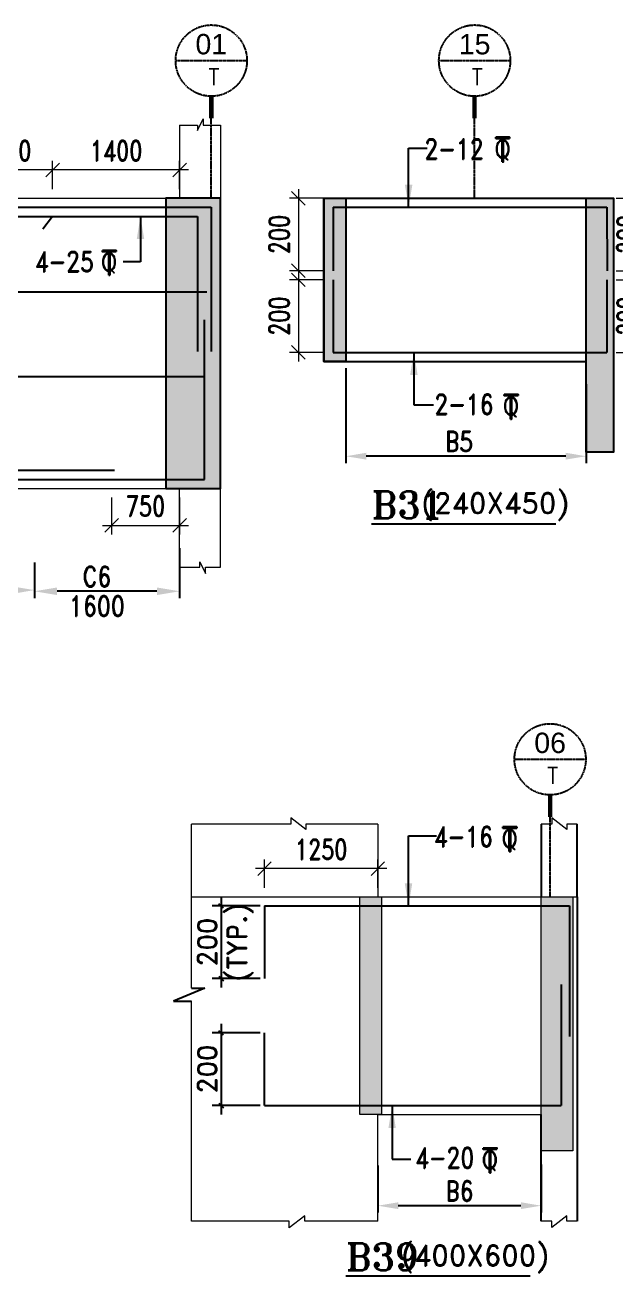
# Model space of a CAD drawing. Header units: millimetres. Extents: x 2061841 to 105821645, y -77612 to 48520811.
# Drawn here: x 2851202 to 2857719, y 7719 to 21513 of the extents above; entities that cross this region are included whole.
import ezdxf
from ezdxf.enums import TextEntityAlignment as Align

# ---------------------------------------------------------------- set-up
doc = ezdxf.new("R2010")
doc.units = ezdxf.units.MM
doc.header["$LTSCALE"] = 10
doc.header["$MEASUREMENT"] = 0
doc.linetypes.add('BASEMENT COLUMN SETTING OUT-PART 2_R4$0$CENTER', pattern=[2, 1.25, -0.25, 0.25, -0.25])
doc.linetypes.add('CENTER', pattern=[2, 1.25, -0.25, 0.25, -0.25])
for name, color, linetype in [('A-Grid-Tower', 8, 'CENTER'), ('BASEMENT COLUMN SETTING OUT-PART 2_R4$0$A-GRID-MAIN', 2, 'BASEMENT COLUMN SETTING OUT-PART 2_R4$0$CENTER'), ('BEAM', 4, 'Continuous'), ('BEAM HATCH', 252, 'Continuous'), ('BEAM STIRRUPS', 3, 'Continuous'), ('LEADER', 3, 'Continuous'), ('REIN', 1, 'Continuous'), ('S-DIM', 7, 'Continuous'), ('SHEET', 7, 'Continuous'), ('VIN_BEAM', 4, 'Continuous')]:
    doc.layers.add(name, color=color, linetype=linetype)
doc.layers.add('TEXT', color=2, linetype='Continuous', lineweight=25)
doc.layers.add('VIN_SLAB DIMENSION', color=3, linetype='Continuous', lineweight=13)
doc.styles.add('200', font='romand.shx', dxfattribs={"width": 0.8, "height": 225})
doc.styles.add('BASEMENT COLUMN SETTING OUT-PART 2_R4$0$MAS-TXTL', font='arial.ttf', dxfattribs={"height": 200})
doc.styles.add('BASEMENT COLUMN SETTING OUT-PART 2_R4$0$MAS-TXTS', font='romans.shx', dxfattribs={"width": 0.8, "height": 180})
doc.styles.add('MAH', font='romand.shx', dxfattribs={"height": 210})
doc.styles.add('PK', font='romand.shx', dxfattribs={"width": 0.7, "height": 225})
doc.styles.add('PRP 100', font='romand.shx', dxfattribs={"width": 0.75})
doc.styles.add('RD', font='romand.shx', dxfattribs={"width": 0.9, "height": 225})
doc.styles.add('ROMAND', font='romand', dxfattribs={"height": 200})
doc.styles.add('RT', font='romant.shx', dxfattribs={"height": 250})
doc.dimstyles.new('dim', dxfattribs={"dimtxt": 225, "dimasz": 150, "dimexe": 100, "dimexo": 100, "dimgap": 100, "dimtad": 1, "dimdec": 0, "dimlfac": -1, "dimrnd": 5, "dimdsep": 46, "dimtxsty": 'PRP 100', "dimblk": 'OBLIQUE', "dimcen": 1.5, "dimdle": 100, "dimclrd": 3, "dimclre": 3, "dimclrt": 2, "dimadec": 0, "dimazin": 0, "dimtfac": 1, "dimtdec": 0, "dimtix": 1, "dimtmove": 0, "dimatfit": 3, "dimldrblk": 'OBLIQUE', "dimfxl": 200, "dimlwd": -1, "dimlwe": -1, "dimarcsym": 0})
doc.dimstyles.new('GR', dxfattribs={"dimtxt": 225, "dimasz": 100, "dimexe": 50, "dimexo": 50, "dimgap": 40, "dimtad": 1, "dimdec": 0, "dimzin": 0, "dimdsep": 46, "dimtxsty": 'RD', "dimblk1": 'OBLIQUE', "dimblk2": 'OBLIQUE', "dimsah": 1, "dimcen": 0, "dimdle": 100, "dimclrd": 3, "dimclre": 3, "dimclrt": 2, "dimadec": 0, "dimazin": 0, "dimtfac": 1, "dimtdec": 0, "dimtix": 1, "dimtmove": 0, "dimatfit": 3, "dimfxl": 1, "dimtolj": 1, "dimtzin": 0, "dimarcsym": 0})
doc.dimstyles.new('GR2', dxfattribs={"dimtxt": 225, "dimasz": 100, "dimexe": 75, "dimexo": 75, "dimgap": 50, "dimtad": 1, "dimdec": 0, "dimdsep": 46, "dimtxsty": '200', "dimblk1": 'OBLIQUE', "dimblk2": 'OBLIQUE', "dimsah": 1, "dimcen": 50, "dimdle": 75, "dimclrd": 3, "dimclre": 3, "dimclrt": 2, "dimadec": 0, "dimazin": 0, "dimtfac": 1, "dimtdec": 0, "dimtix": 1, "dimtmove": 0, "dimatfit": 3, "dimldrblk": 'OBLIQUE', "dimfxl": 1, "dimtolj": 1, "dimtzin": 0, "dimarcsym": 0})
doc.dimstyles.new('MA', dxfattribs={"dimtxt": 210, "dimasz": 50, "dimexe": 100, "dimexo": 50, "dimgap": 50, "dimtad": 1, "dimdec": 0, "dimzin": 0, "dimdsep": 46, "dimtxsty": 'MAH', "dimblk1": 'OBLIQUE', "dimblk2": 'OBLIQUE', "dimsah": 1, "dimcen": 0.09, "dimdle": 100, "dimclrd": 3, "dimclre": 3, "dimclrt": 2, "dimadec": 0, "dimazin": 0, "dimtfac": 1, "dimtdec": 0, "dimtix": 1, "dimtofl": 0, "dimtmove": 0, "dimatfit": 3, "dimldrblk": 'OBLIQUE', "dimfxl": 1, "dimtolj": 1, "dimtzin": 0, "dimarcsym": 0})

# ---------------------------------------------------------------- blocks, each defined once
blk = doc.blocks.new('_Oblique')
at = {"color": 0, "linetype": 'ByBlock', "lineweight": -2}
blk.add_line((-0.5, -0.5), (0.5, 0.5), dxfattribs=at)
blk = doc.blocks.new('*D1723')
at = {"layer": 'Defpoints', "color": 0, "transparency": 16777216}
for p in [(2853845, 11799, 0), (2853366, 10999), (2853845, 10999, 0)]:
    blk.add_point(p, dxfattribs=at)
at = {"layer": 'S-DIM', "color": 3, "lineweight": -2, "transparency": 16777216}
for p, q in [((2853366, 11899), (2853366, 10899)), ((2853795, 11799), (2853266, 11799)), ((2853795, 10999), (2853266, 10999))]:
    blk.add_line(p, q, dxfattribs=at)
at = {"layer": 'S-DIM', "color": 3, "lineweight": -2, "transparency": 16777216, "xscale": 50, "yscale": 50, "zscale": 50}
for p, rotation in [((2853366, 11799), 90), ((2853366, 10999), 270)]:
    blk.add_blockref('_Oblique', p, dxfattribs=dict(at, rotation=rotation))
at = {"layer": 'S-DIM', "color": 2, "transparency": 16777216, "char_height": 210, "attachment_point": 5, "rotation": 90, "style": 'MAH'}
for s, insert in [('\\A1;(TYP.)', (2853576, 11399)), ('\\A1;200', (2853211, 11399))]:
    blk.add_mtext(s, dxfattribs=dict(at, insert=insert))
blk = doc.blocks.new('*D1724')
at = {"layer": 'Defpoints', "color": 0, "transparency": 16777216}
for p in [(2853845, 10399, 0), (2853366, 9599), (2853845, 9599, 0)]:
    blk.add_point(p, dxfattribs=at)
at = {"layer": 'S-DIM', "color": 3, "lineweight": -2, "transparency": 16777216}
for p, q in [((2853366, 10499), (2853366, 9499)), ((2853795, 10399), (2853266, 10399)), ((2853795, 9599), (2853266, 9599))]:
    blk.add_line(p, q, dxfattribs=at)
at = {"layer": 'S-DIM', "color": 3, "lineweight": -2, "transparency": 16777216, "xscale": 50, "yscale": 50, "zscale": 50}
for p, rotation in [((2853366, 10399), 90), ((2853366, 9599), 270)]:
    blk.add_blockref('_Oblique', p, dxfattribs=dict(at, rotation=rotation))
at = {"layer": 'S-DIM', "color": 2, "transparency": 16777216, "char_height": 210, "attachment_point": 5, "rotation": 90, "style": 'MAH'}
for s, insert in [('\\A1;200', (2853211, 9999)), ('\\A1;', (2853521, 9999))]:
    blk.add_mtext(s, dxfattribs=dict(at, insert=insert))
blk = doc.blocks.new('*D1725')
at = {"layer": 'BEAM STIRRUPS', "color": 3, "lineweight": -2, "ltscale": 0.25, "transparency": 16777216}
for p, q in [((2855093, 8937), (2855093, 8419)), ((2856895, 8949), (2856895, 8419)), ((2856670, 8494), (2855318, 8494))]:
    blk.add_line(p, q, dxfattribs=at)
at = {"layer": 'BEAM STIRRUPS', "color": 3, "linetype": 'Continuous', "ltscale": 0.25, "transparency": 16777216}
for points in [[(2855318, 8532), (2855318, 8457), (2855093, 8494)], [(2856670, 8532), (2856670, 8457), (2856895, 8494)]]:
    blk.add_solid(points, dxfattribs=at)
at = {"layer": 'Defpoints', "color": 0, "linetype": 'Continuous', "ltscale": 0.25, "transparency": 16777216}
for p in [(2855093, 9012, 0), (2856895, 9024, 0), (2855093, 8494)]:
    blk.add_point(p, dxfattribs=at)
at = {"layer": 'BEAM STIRRUPS', "color": 2, "linetype": 'Continuous', "ltscale": 0.25, "transparency": 16777216, "insert": (2855994, 8657), "char_height": 225, "attachment_point": 5, "rotation": 360, "style": '200'}
blk.add_mtext('\\A1;B6', dxfattribs=at)
blk = doc.blocks.new('A$C33BE299A')
at = {"layer": 'SHEET', "color": 4, "style": 'ROMAND'}
for s, height, p in [('T', 170, (-16.2, 0)), ('Q', 125, (-14.4, 26.9))]:
    blk.add_text(s, height=height, dxfattribs=at).set_placement(p)
blk = doc.blocks.new('*D1692')
at = {"layer": 'BEAM STIRRUPS', "color": 3, "lineweight": -2, "ltscale": 0.25, "transparency": 16777216}
for p, q in [((2854740, 17728), (2854740, 16683)), ((2857390, 17552), (2857390, 16683)), ((2857165, 16758), (2854965, 16758))]:
    blk.add_line(p, q, dxfattribs=at)
at = {"layer": 'BEAM STIRRUPS', "color": 3, "linetype": 'Continuous', "ltscale": 0.25, "transparency": 16777216}
for points in [[(2854965, 16796), (2854965, 16721), (2854740, 16758)], [(2857165, 16796), (2857165, 16721), (2857390, 16758)]]:
    blk.add_solid(points, dxfattribs=at)
at = {"layer": 'Defpoints', "color": 0, "linetype": 'Continuous', "ltscale": 0.25, "transparency": 16777216}
for p in [(2854740, 17803, 2), (2857390, 17627, 46), (2854740, 16758)]:
    blk.add_point(p, dxfattribs=at)
at = {"layer": 'BEAM STIRRUPS', "color": 2, "linetype": 'Continuous', "ltscale": 0.25, "transparency": 16777216, "insert": (2855990, 16921), "char_height": 225, "attachment_point": 5, "rotation": 360, "style": '200'}
blk.add_mtext('\\A1;B5', dxfattribs=at)
blk = doc.blocks.new('*D1625')
at = {"layer": 'Defpoints', "color": 0, "transparency": 16777216}
for p in [(2851506, 19915), (2851506, 19603, 0), (2852906, 19603, 0)]:
    blk.add_point(p, dxfattribs=at)
at = {"layer": 'VIN_SLAB DIMENSION', "color": 3, "transparency": 16777216}
for p, q in [((2851506, 19703), (2851506, 20015)), ((2852906, 19703), (2852906, 20015)), ((2853006, 19915), (2851406, 19915))]:
    blk.add_line(p, q, dxfattribs=at)
at = {"layer": 'VIN_SLAB DIMENSION', "color": 3, "transparency": 16777216, "xscale": 150, "yscale": 150, "zscale": 150, "rotation": 180}
blk.add_blockref('_Oblique', (2851506, 19915), dxfattribs=at)
at = {"layer": 'VIN_SLAB DIMENSION', "color": 3, "transparency": 16777216, "xscale": 150, "yscale": 150, "zscale": 150}
blk.add_blockref('_Oblique', (2852906, 19915), dxfattribs=at)
at = {"layer": 'VIN_SLAB DIMENSION', "color": 2, "transparency": 16777216, "insert": (2852206, 20127), "char_height": 225, "attachment_point": 5, "style": 'PRP 100'}
blk.add_mtext('1400', dxfattribs=at)
blk = doc.blocks.new('OBLIQUE')
blk = doc.blocks.new('*D1626')
at = {"layer": 'Defpoints', "color": 0, "transparency": 16777216}
for p in [(2850606, 19915), (2850606, 19603, 52), (2851506, 19603, 52)]:
    blk.add_point(p, dxfattribs=at)
at = {"layer": 'VIN_SLAB DIMENSION', "color": 3, "transparency": 16777216}
for p, q in [((2850606, 19703), (2850606, 20015)), ((2851506, 19703), (2851506, 20015)), ((2851606, 19915), (2850506, 19915))]:
    blk.add_line(p, q, dxfattribs=at)
at = {"layer": 'VIN_SLAB DIMENSION', "color": 3, "transparency": 16777216, "xscale": 150, "yscale": 150, "zscale": 150, "rotation": 180}
blk.add_blockref('_Oblique', (2850606, 19915), dxfattribs=at)
at = {"layer": 'VIN_SLAB DIMENSION', "color": 3, "transparency": 16777216, "xscale": 150, "yscale": 150, "zscale": 150}
blk.add_blockref('_Oblique', (2851506, 19915), dxfattribs=at)
at = {"layer": 'VIN_SLAB DIMENSION', "color": 2, "transparency": 16777216, "insert": (2851056, 20127), "char_height": 225, "attachment_point": 5, "style": 'PRP 100'}
blk.add_mtext('900', dxfattribs=at)
blk = doc.blocks.new('*D1629')
at = {"layer": 'Defpoints', "color": 0, "transparency": 16777216}
for p in [(2853843, 12211), (2853843, 11899, 52), (2855093, 11899, 52)]:
    blk.add_point(p, dxfattribs=at)
at = {"layer": 'VIN_SLAB DIMENSION', "color": 3, "transparency": 16777216}
for p, q in [((2853843, 11999), (2853843, 12311)), ((2855093, 11999), (2855093, 12311)), ((2855193, 12211), (2853743, 12211))]:
    blk.add_line(p, q, dxfattribs=at)
at = {"layer": 'VIN_SLAB DIMENSION', "color": 3, "transparency": 16777216, "xscale": 150, "yscale": 150, "zscale": 150, "rotation": 180}
blk.add_blockref('_Oblique', (2853843, 12211), dxfattribs=at)
at = {"layer": 'VIN_SLAB DIMENSION', "color": 3, "transparency": 16777216, "xscale": 150, "yscale": 150, "zscale": 150}
blk.add_blockref('_Oblique', (2855093, 12211), dxfattribs=at)
at = {"layer": 'VIN_SLAB DIMENSION', "color": 2, "transparency": 16777216, "insert": (2854468, 12423), "char_height": 225, "attachment_point": 5, "style": 'PRP 100'}
blk.add_mtext('1250', dxfattribs=at)
blk = doc.blocks.new('*D1641')
at = {"layer": 'Defpoints', "color": 0, "transparency": 16777216}
for p in [(2852156, 16403), (2852906, 16403), (2852906, 15996)]:
    blk.add_point(p, dxfattribs=at)
at = {"layer": 'VIN_SLAB DIMENSION', "color": 3, "transparency": 16777216}
for p, q in [((2852156, 16303), (2852156, 15896)), ((2852906, 16303), (2852906, 15896)), ((2852056, 15996), (2853006, 15996))]:
    blk.add_line(p, q, dxfattribs=at)
at = {"layer": 'VIN_SLAB DIMENSION', "color": 3, "transparency": 16777216, "xscale": 150, "yscale": 150, "zscale": 150, "rotation": 180}
blk.add_blockref('_Oblique', (2852156, 15996), dxfattribs=at)
at = {"layer": 'VIN_SLAB DIMENSION', "color": 3, "transparency": 16777216, "xscale": 150, "yscale": 150, "zscale": 150}
blk.add_blockref('_Oblique', (2852906, 15996), dxfattribs=at)
at = {"layer": 'VIN_SLAB DIMENSION', "color": 2, "transparency": 16777216, "insert": (2852531, 16208), "char_height": 225, "attachment_point": 5, "style": 'PRP 100'}
blk.add_mtext('750', dxfattribs=at)
blk = doc.blocks.new('*D1643')
at = {"layer": 'BEAM', "color": 3, "lineweight": -2, "transparency": 16777216}
for p, q in [((2852906, 15743), (2852906, 15194)), ((2851306, 15588), (2851306, 15194)), ((2852656, 15269), (2851556, 15269))]:
    blk.add_line(p, q, dxfattribs=at)
at = {"layer": 'BEAM', "color": 3, "transparency": 16777216}
for points in [[(2851556, 15311), (2851556, 15227), (2851306, 15269)], [(2852656, 15311), (2852656, 15227), (2852906, 15269)]]:
    blk.add_solid(points, dxfattribs=at)
at = {"layer": 'Defpoints', "color": 0, "transparency": 16777216}
for p in [(2852906, 15818, 0), (2851306, 15663, 0), (2851306, 15269)]:
    blk.add_point(p, dxfattribs=at)
at = {"layer": 'BEAM', "color": 2, "transparency": 16777216, "char_height": 225, "attachment_point": 5, "style": '200'}
for s, insert in [('\\A1;C6', (2851994, 15431)), ('\\A1;1600', (2851994, 15106))]:
    blk.add_mtext(s, dxfattribs=dict(at, insert=insert))
blk = doc.blocks.new('*D1644')
at = {"layer": 'BEAM', "color": 3, "lineweight": -2, "transparency": 16777216}
for p, q in [((2851306, 15588), (2851306, 15207)), ((2846281, 15513), (2846281, 15207)), ((2846531, 15282), (2851056, 15282))]:
    blk.add_line(p, q, dxfattribs=at)
at = {"layer": 'BEAM', "color": 3, "transparency": 16777216}
for points in [[(2846531, 15323), (2846531, 15240), (2846281, 15282)], [(2851056, 15323), (2851056, 15240), (2851306, 15282)]]:
    blk.add_solid(points, dxfattribs=at)
at = {"layer": 'Defpoints', "color": 0, "transparency": 16777216}
for p in [(2846281, 15588), (2851306, 15663, 14), (2851306, 15282)]:
    blk.add_point(p, dxfattribs=at)
at = {"layer": 'BEAM', "color": 2, "transparency": 16777216, "insert": (2848794, 15444), "char_height": 225, "attachment_point": 5, "style": '200'}
blk.add_mtext('\\A1;C9', dxfattribs=at)
blk = doc.blocks.new('BASEMENT COLUMN SETTING OUT-PART 2_R4$0$GRID TARGET1')
blk.add_wipeout([(393, -655), (392, -641), (392, -628), (390, -614), (389, -600), (387, -587), (384, -573), (381, -560), (377, -547), (373, -534), (369, -521), (364, -508), (359, -495), (353, -483), (347, -471), (340, -459), (333, -447), (325, -435), (318, -424), (309, -413), (301, -403), (292, -392), (282, -382), (273, -373), (263, -363), (252, -354), (242, -346), (231, -337), (220, -330), (208, -322), (196, -315), (184, -308), (172, -302), (160, -296), (147, -291), (134, -286), (121, -282), (108, -278), (95, -274), (82, -271), (68, -268), (55, -266), (41, -265), (27, -263), (14, -263), (0, -262), (-14, -263), (-27, -263), (-41, -265), (-55, -266), (-68, -268), (-82, -271), (-95, -274), (-108, -278), (-121, -282), (-134, -286), (-147, -291), (-160, -296), (-172, -302), (-184, -308), (-196, -315), (-208, -322), (-220, -330), (-231, -337), (-242, -346), (-252, -354), (-263, -363), (-273, -373), (-282, -382), (-292, -392), (-301, -403), (-309, -413), (-318, -424), (-325, -435), (-333, -447), (-340, -459), (-347, -471), (-353, -483), (-359, -495), (-364, -508), (-369, -521), (-373, -534), (-377, -547), (-381, -560), (-384, -573), (-387, -587), (-389, -600), (-390, -614), (-392, -628), (-392, -641), (-393, -655), (-392, -669), (-392, -682), (-390, -696), (-389, -710), (-387, -723), (-384, -737), (-381, -750), (-377, -763), (-373, -776), (-369, -789), (-364, -802), (-359, -815), (-353, -827), (-347, -839), (-340, -851), (-333, -863), (-325, -875), (-318, -886), (-309, -897), (-301, -907), (-292, -918), (-282, -928), (-273, -937), (-263, -947), (-252, -956), (-242, -964), (-231, -973), (-220, -981), (-208, -988), (-196, -995), (-184, -1002), (-172, -1008), (-160, -1014), (-147, -1019), (-134, -1024), (-121, -1028), (-108, -1032), (-95, -1036), (-82, -1039), (-68, -1042), (-55, -1044), (-41, -1046), (-27, -1047), (-14, -1047), (0, -1048), (14, -1047), (27, -1047), (41, -1046), (55, -1044), (68, -1042), (82, -1039), (95, -1036), (108, -1032), (121, -1028), (134, -1024), (147, -1019), (160, -1014), (172, -1008), (184, -1002), (196, -995), (208, -988), (220, -981), (231, -973), (242, -964), (252, -956), (263, -947), (273, -937), (282, -928), (292, -918), (301, -907), (309, -897), (318, -886), (325, -875), (333, -863), (340, -851), (347, -839), (353, -827), (359, -815), (364, -802), (369, -789), (373, -776), (377, -763), (381, -750), (384, -737), (387, -723), (389, -710), (390, -696), (392, -682), (392, -669)])
blk.add_line((-393, -655), (393, -655))
at = {"const_width": 48.8}
blk.add_lwpolyline([(0, -1048), (0, -1292)], dxfattribs=at)
blk.add_circle((0, -655), 393)
for tag, height, style, p in [('AS', 225, 'BASEMENT COLUMN SETTING OUT-PART 2_R4$0$MAS-TXTL', (0, -586)), ('REF', 180, 'BASEMENT COLUMN SETTING OUT-PART 2_R4$0$MAS-TXTS', (29, -925))]:
    blk.add_attdef(tag, text='', height=height, dxfattribs=dict(style=style)).set_placement(p, align=Align.CENTER)
blk = doc.blocks.new('*D1254')
at = {"layer": 'Defpoints', "color": 0, "transparency": 16777216}
for p in [(2854599, 19603, 52), (2854217, 18803), (2854599, 18803, 51)]:
    blk.add_point(p, dxfattribs=at)
at = {"layer": 'VIN_SLAB DIMENSION', "color": 3, "transparency": 16777216}
for p, q in [((2854499, 19603), (2854117, 19603)), ((2854217, 19703), (2854217, 18703)), ((2854499, 18803), (2854117, 18803))]:
    blk.add_line(p, q, dxfattribs=at)
at = {"layer": 'VIN_SLAB DIMENSION', "color": 3, "transparency": 16777216, "xscale": 150, "yscale": 150, "zscale": 150}
for p, rotation in [((2854217, 19603), 90), ((2854217, 18803), 270)]:
    blk.add_blockref('_Oblique', p, dxfattribs=dict(at, rotation=rotation))
at = {"layer": 'VIN_SLAB DIMENSION', "color": 2, "transparency": 16777216, "insert": (2854005, 19203), "char_height": 225, "attachment_point": 5, "rotation": 90, "style": 'PRP 100'}
blk.add_mtext('200', dxfattribs=at)
blk = doc.blocks.new('*D1255')
at = {"layer": 'Defpoints', "color": 0, "transparency": 16777216}
for p in [(2854599, 18703, 52), (2854217, 17903), (2854599, 17903, 51)]:
    blk.add_point(p, dxfattribs=at)
at = {"layer": 'VIN_SLAB DIMENSION', "color": 3, "transparency": 16777216}
for p, q in [((2854217, 18803), (2854217, 17803)), ((2854499, 18703), (2854117, 18703)), ((2854499, 17903), (2854117, 17903))]:
    blk.add_line(p, q, dxfattribs=at)
at = {"layer": 'VIN_SLAB DIMENSION', "color": 3, "transparency": 16777216, "xscale": 150, "yscale": 150, "zscale": 150}
for p, rotation in [((2854217, 18703), 90), ((2854217, 17903), 270)]:
    blk.add_blockref('_Oblique', p, dxfattribs=dict(at, rotation=rotation))
at = {"layer": 'VIN_SLAB DIMENSION', "color": 2, "transparency": 16777216, "insert": (2854005, 18303), "char_height": 225, "attachment_point": 5, "rotation": 90, "style": 'PRP 100'}
blk.add_mtext('200', dxfattribs=at)
blk = doc.blocks.new('*D1103')
at = {"layer": 'Defpoints', "color": 0, "transparency": 16777216}
for p in [(2857621, 19603, 52), (2857621, 18803, 51), (2858055, 18803)]:
    blk.add_point(p, dxfattribs=at)
at = {"layer": 'VIN_SLAB DIMENSION', "color": 3, "transparency": 16777216}
for p, q in [((2857721, 19603), (2858155, 19603)), ((2858055, 19703), (2858055, 18703)), ((2857721, 18803), (2858155, 18803))]:
    blk.add_line(p, q, dxfattribs=at)
at = {"layer": 'VIN_SLAB DIMENSION', "color": 3, "transparency": 16777216, "xscale": 150, "yscale": 150, "zscale": 150}
for p, rotation in [((2858055, 19603), 90), ((2858055, 18803), 270)]:
    blk.add_blockref('_Oblique', p, dxfattribs=dict(at, rotation=rotation))
at = {"layer": 'VIN_SLAB DIMENSION', "color": 2, "transparency": 16777216, "insert": (2857842, 19203), "char_height": 225, "attachment_point": 5, "rotation": 90, "style": 'PRP 100'}
blk.add_mtext('200', dxfattribs=at)
blk = doc.blocks.new('*D1104')
at = {"layer": 'Defpoints', "color": 0, "transparency": 16777216}
for p in [(2857620, 18703, 52), (2857620, 17903, 51), (2858055, 17903)]:
    blk.add_point(p, dxfattribs=at)
at = {"layer": 'VIN_SLAB DIMENSION', "color": 3, "transparency": 16777216}
for p, q in [((2858055, 18803), (2858055, 17803)), ((2857720, 18703), (2858155, 18703)), ((2857720, 17903), (2858155, 17903))]:
    blk.add_line(p, q, dxfattribs=at)
at = {"layer": 'VIN_SLAB DIMENSION', "color": 3, "transparency": 16777216, "xscale": 150, "yscale": 150, "zscale": 150}
for p, rotation in [((2858055, 18703), 90), ((2858055, 17903), 270)]:
    blk.add_blockref('_Oblique', p, dxfattribs=dict(at, rotation=rotation))
at = {"layer": 'VIN_SLAB DIMENSION', "color": 2, "transparency": 16777216, "insert": (2857842, 18303), "char_height": 225, "attachment_point": 5, "rotation": 90, "style": 'PRP 100'}
blk.add_mtext('200', dxfattribs=at)

msp = doc.modelspace()

# ---------------------------------------------------------------- hatches: boundary and pattern name
at = {"layer": 'BEAM HATCH'}
for points in [[(2853356.5, 19603.1), (2852756.5, 19603.1), (2852756.5, 16403.1), (2853356.5, 16403.1)], [(2854499, 19603.1), (2854740.1, 19603.1), (2854740.1, 17803.1), (2854499, 17803.1)], [(2857390.1, 19603.1), (2857690.1, 19603.1), (2857690.1, 16803.1), (2857390.1, 16803.1)], [(2854892.9, 11899), (2855132.9, 11899), (2855132.9, 9499), (2854892.9, 9499)], [(2856894.8, 11899), (2857244.8, 11899), (2857244.8, 9099), (2856894.8, 9099)]]:
    msp.add_hatch(color=252, dxfattribs=at).paths.add_polyline_path(points)

# ---------------------------------------------------------------- linework, layer by layer
at = {"layer": 'A-Grid-Tower', "color": 6}
for p, q in [((2853256.4, 19603.1, 58.4), (2853256.4, 20483.5, 58.4)), ((2856160.1, 19603.1, 103.1), (2856160.1, 20483.5, 103.1)), ((2856992.9, 11899, 0), (2856992.9, 12779.4, 0))]:
    msp.add_line(p, q, dxfattribs=at)
at = {"layer": 'BEAM', "lineweight": 13}
for p, q in [((2853103.8, 20348.3, 103.1), (2853166.9, 20479.9, 103.1)), ((2853166.9, 20479.9, 103.1), (2853166.9, 20409.3, 103.1)), ((2852906.4, 20409.3, 103.1), (2852906.4, 19603.1, 103.1)), ((2852906.4, 20409.3, 103.1), (2853103.8, 20409.3, 103.1)), ((2853103.8, 20409.3, 103.1), (2853103.8, 20348.3, 103.1)), ((2853166.9, 20409.3, 103.1), (2853356.5, 20409.3, 154.7)), ((2853356.5, 20409.3, 103.1), (2853356.5, 19603.1, 103.1)), ((2844681.4, 19603.1, 103.1), (2853231.5, 19603.1, 154.7)), ((2853356.5, 15534.1, 154.7), (2853356.5, 19603.1, 103.1)), ((2844681.4, 16403.1, 103.1), (2853356.5, 16403.1, 103.1)), ((2852906.4, 15534.1, 103.1), (2852906.4, 16403.1, 103.1)), ((2853128.7, 15534.1, 103.1), (2853128.7, 15595, 103.1)), ((2853128.7, 15595, 103.1), (2853191.8, 15463.4, 103.1)), ((2852906.4, 15534.1, 103.1), (2853128.7, 15534.1, 103.1)), ((2853191.8, 15534.1, 103.1), (2853356.5, 15534.1, 154.7)), ((2853191.8, 15463.4, 103.1), (2853191.8, 15534.1, 103.1)), ((2854132, 12701.5, 0), (2853038.6, 12701.5, 7466.8)), ((2853038.6, 10893.4, 0), (2853038.6, 12701.5, 0)), ((2854132, 12772.1, 0), (2854132, 12701.5, 0)), ((2854299.3, 12640.6, 0), (2854132, 12772.1, 0)), ((2854299.3, 12701.5, 0), (2854299.3, 12640.6, 0)), ((2855092.9, 12701.5, 0), (2854299.3, 12701.5, 0)), ((2855092.9, 12701.5, 0), (2855092.9, 11899, 0)), ((2857011.1, 12701.5, 0), (2856894.8, 12701.5, 1128)), ((2857011.1, 12772.1, 0), (2857011.1, 12701.5, 0)), ((2857178.4, 12640.6, 0), (2857011.1, 12772.1, 0)), ((2857178.4, 12701.5, 0), (2857178.4, 12640.6, 0)), ((2857292.9, 12701.5, 0), (2857178.4, 12701.5, 0)), ((2853038.6, 11899, 0), (2857292.9, 11899, 0)), ((2853038.6, 8322.3, 0), (2853038.6, 10750.4, 0)), ((2855092.9, 9499, 0), (2856894.8, 9499, 0)), ((2855092.9, 8322.3, 0), (2855092.9, 9499, 0)), ((2854113.2, 8322.3, 0), (2853038.6, 8322.3, 7466.8)), ((2854286.7, 8383.3, 0), (2854113.2, 8251.7, 0)), ((2854113.2, 8251.7, 0), (2854113.2, 8322.3, 0)), ((2854286.7, 8322.3, 0), (2854286.7, 8383.3, 0)), ((2855092.9, 8322.3, 0), (2854286.7, 8322.3, 0)), ((2857011.1, 8323, 0), (2856894.8, 8323, 1128)), ((2857178.4, 8384, 0), (2857011.1, 8252.4, 0)), ((2857011.1, 8252.4, 0), (2857011.1, 8323, 0)), ((2857178.4, 8323, 0), (2857178.4, 8384, 0)), ((2857292.9, 8323, 0), (2857178.4, 8323, 0))]:
    msp.add_line(p, q, dxfattribs=at)
at = {"layer": 'BEAM'}
for p, q in [((2854499, 19603.1, 103.1), (2854499, 17803.1, 103.1)), ((2854499, 19603.1, 103.1), (2857690.1, 19603.1, 103.1)), ((2857690.1, 19603.1, 103.1), (2857690.1, 17203.1, 103.1)), ((2857690.1, 19503.1, 103.1), (2857690.1, 17303.1, 103.1)), ((2854499, 17803.1, 103.1), (2857390.1, 17803.1, 103.1)), ((2856894.8, 12701.5, 0), (2856894.8, 11899, 0)), ((2857292.9, 11899, 0), (2857292.9, 12701.5, 0)), ((2857292.9, 11899, 0), (2857292.9, 9496, 0)), ((2853186.5, 10893.4, 0), (2852840.9, 10750.4, 0)), ((2853038.6, 10893.4, 0), (2853186.5, 10893.4, 0)), ((2852840.9, 10750.4, 0), (2853038.6, 10750.4, 0)), ((2856894.8, 8323, 0), (2856894.8, 9499, 0)), ((2857292.9, 9496, 0), (2857292.9, 8323, 0))]:
    msp.add_line(p, q, dxfattribs=at)
at = {"layer": 'BEAM', "elevation": 103.1}
for points in [[(2854499, 19603.1), (2854740.1, 19603.1), (2854740.1, 17803.1), (2854499, 17803.1)], [(2857390.1, 19603.1), (2857690.1, 19603.1), (2857690.1, 16803.1), (2857390.1, 16803.1)]]:
    msp.add_lwpolyline(points, close=True, dxfattribs=at)
at = {"layer": 'BEAM', "lineweight": 13, "elevation": 0}
for points in [[(2854892.9, 11899), (2855132.9, 11899), (2855132.9, 9499), (2854892.9, 9499)], [(2856894.8, 11899), (2857244.8, 11899), (2857244.8, 9099), (2856894.8, 9099)]]:
    msp.add_lwpolyline(points, close=True, dxfattribs=at)
at = {"layer": 'REIN'}
for p, q in [((2847821.2, 19503.1, 103.1), (2853255.8, 19503.1, 103.1)), ((2853255.8, 19503.1, 103.1), (2853255.8, 17911.9, 103.1)), ((2854599, 19503.1, 103.1), (2857619.3, 19503.1, 103.1)), ((2854599.8, 19503.1, 103.1), (2854599, 18803.1, 103.1)), ((2857620.1, 19503.1, 103.1), (2857620.8, 18803.1, 103.1)), ((2850608.4, 19403.1, 154.7), (2853105.7, 19403.1, 103.1)), ((2851505.4, 19403.1, 103.1), (2851398.5, 19261.6, 103.1)), ((2853105.7, 19403.1, 103.1), (2853105.7, 17911.9, 103.1)), ((2854599, 18703.1, 103.1), (2854599.8, 17903.1, 103.1)), ((2857620.1, 18703.1, 103.1), (2857620.1, 17903.1, 103.1)), ((2842317, 18569.7, 51.6), (2853205.7, 18569.7, 103.1)), ((2853181.2, 16503.1, 103.1), (2853181.2, 18263, 103.1)), ((2854599.8, 17900.1, 103.1), (2857620.1, 17903.1, 103.1)), ((2842327.1, 17636.4, 57.1), (2853181.2, 17636.4, 103.1)), ((2845410.8, 16603.1, 57.1), (2852188.9, 16603.1, 103.1)), ((2842324.6, 16503.1, 57.1), (2853181.2, 16503.1, 103.1)), ((2853844.6, 11799, 0), (2857207.7, 11799, 0)), ((2853844.6, 11799, 0), (2853844.6, 10999, 0)), ((2857207.7, 11799, 0), (2857207.7, 10358.4, 0)), ((2857116.4, 10931.8, 0), (2857116.4, 9599, 0)), ((2853844.6, 9599, 0), (2853844.6, 10399, 0)), ((2853844.6, 9599, 0), (2857116.4, 9599, 0))]:
    msp.add_line(p, q, dxfattribs=at)
at = {"layer": 'VIN_BEAM', "elevation": 103.1}
msp.add_lwpolyline([(2853356.5, 19603.1), (2852756.5, 19603.1), (2852756.5, 16403.1), (2853356.5, 16403.1)], close=True, dxfattribs=at)

# ---------------------------------------------------------------- block references
at = {"layer": 'TEXT', "color": 2, "xscale": 1.600000001490116, "yscale": 1.600000001490116, "zscale": 1.600000001490116}
for p in [(2856397.6, 20003.2, 243761.1), (2856489.7, 17168.5, 243761.1)]:
    msp.add_blockref('A$C33BE299A', p, dxfattribs=at)
at = {"layer": 'TEXT', "color": 1, "xscale": 1.600000001490116, "yscale": 1.600000001490116, "zscale": 1.600000001490116}
for p in [(2852057, 18756, 243864.6), (2856475.4, 12398.9, 243658.3), (2856257.1, 8856.8, 243658.3)]:
    msp.add_blockref('A$C33BE299A', p, dxfattribs=at)

# ---------------------------------------------------------------- texts
at = {"layer": 'TEXT', "color": 2, "style": 'PK', "width": 0.8}
for s, p in [('2-12', (2855604.9, 20033.4, 102.9)), ('4-25', (2851307.8, 18791.9, 206.3)), ('4-16', (2855707.8, 12451.2, -0.2)), ('4-20', (2855502.3, 8909.1, -0.2))]:
    msp.add_text(s, height=225, dxfattribs=at).set_placement(p)
msp.add_text('2-16', height=225, rotation=0, dxfattribs=at).set_placement((2855715.1, 17217.5, 103.1))
at = {"layer": 'TEXT', "color": 1, "style": 'RT'}
for s, p in [('%%UB31      ', (2856039.3, 16222.5, 103.1)), ('%%UB39      ', (2855757, 7929.2, 0))]:
    msp.add_text(s, height=300, dxfattribs=at).set_placement(p, align=Align.MIDDLE_CENTER)
at = {"layer": 'TEXT', "color": 2, "style": 'RD'}
for s, p in [('(240X450)', (2855577.2, 16128.5, 103.1)), ('(400X600)', (2855355.2, 7832.4, 0))]:
    msp.add_text(s, height=225, dxfattribs=at).set_placement(p)

# ---------------------------------------------------------------- dimensions: what is measured, and where the dimension line sits
at = {"layer": 'BEAM'}
dim = msp.add_linear_dim(base=(2851306.4, 15268.9, 103.1), p1=(2852906.4, 15818.1, 103.1), p2=(2851306.4, 15662.7, 103.1), angle=180, text='C6\\X1600', dimstyle='GR2', override={"dimasz": 250, "dimtxsty": '200', "dimldrblk": 'OBLIQUE'}, dxfattribs=at)
dim.commit()
dim.dimension.update_dxf_attribs({"geometry": '*D1643', "text_midpoint": (2851993.7, 15268.9, 103.1), "dimtype": 160})
dim = msp.add_linear_dim(base=(2851306.4, 15281.7, 51.6), p1=(2846281.4, 15587.7, 51.6), p2=(2851306.4, 15662.7, 65.6), text='C9', dimstyle='GR2', override={"dimasz": 250, "dimtxsty": '200', "dimldrblk": 'OBLIQUE'}, dxfattribs=at)
dim.commit()
dim.dimension.update_dxf_attribs({"geometry": '*D1644', "text_midpoint": (2848793.9, 15444.2, 51.6)})
at = {"layer": 'BEAM STIRRUPS', "linetype": 'Continuous', "ltscale": 0.25}
for base, p1, p2, text, picture, middle in [((2854740.1, 16758.4, 103.1), (2857390.1, 17627.4, 149.6), (2854740.1, 17803.1, 104.8), 'B5', '*D1692', (2855990.1, 16758.4, 103.1)), ((2855092.9, 8494.3, 0), (2856894.8, 9023.8, -0.1), (2855092.9, 9012, 0), 'B6', '*D1725', (2855993.9, 8494.3, 0))]:
    dim = msp.add_linear_dim(base=base, p1=p1, p2=p2, angle=179.99996, text=text, dimstyle='GR2', override={"dimasz": 225, "dimtxsty": '200', "dimfxl": 3, "dimarcsym": 2}, dxfattribs=at)
    dim.commit()
    dim.dimension.update_dxf_attribs({"geometry": picture, "text_midpoint": middle, "dimtype": 160})
at = {"layer": 'S-DIM'}
dim = msp.add_linear_dim(base=(2853365.9, 10999, 0), p1=(2853844.6, 11799, 0), p2=(2853844.6, 10999, 0), angle=90, text='200\\X(TYP.)', dimstyle='MA', dxfattribs=at)
dim.commit()
dim.dimension.update_dxf_attribs({"geometry": '*D1723', "text_midpoint": (2853365.9, 11399, 0), "dimtype": 160})
dim = msp.add_linear_dim(base=(2853365.9, 9599, 0), p1=(2853844.6, 10399, 0), p2=(2853844.6, 9599, 0), angle=90, text='200\\X ', dimstyle='MA', dxfattribs=at)
dim.commit()
dim.dimension.update_dxf_attribs({"geometry": '*D1724', "text_midpoint": (2853365.9, 9999, 0)})
at = {"layer": 'VIN_SLAB DIMENSION'}
for base, p1, p2, picture, middle in [((2850606.4, 19914.7, 51.6), (2851506.4, 19603.1, 103.1), (2850606.4, 19603.1, 103.1), '*D1626', (2851056.4, 20127.2, 51.6)), ((2851506.4, 19914.7, 103.1), (2852906.4, 19603.1, 103.1), (2851506.4, 19603.1, 103.1), '*D1625', (2852206.4, 20127.2, 103.1))]:
    dim = msp.add_linear_dim(base=base, p1=p1, p2=p2, angle=180, dimstyle='dim', dxfattribs=at)
    dim.commit()
    dim.dimension.update_dxf_attribs({"geometry": picture, "text_midpoint": middle})
for base, p1, p2, picture, middle in [((2854217.2, 18803.1, 103.1), (2854599, 19603.1, 154.7), (2854599, 18803.1, 154.3), '*D1254', (2854004.7, 19203.1, 103.1)), ((2858054.8, 18803.1, 103.1), (2857620.8, 19603.1, 154.7), (2857620.8, 18803.1, 154.3), '*D1103', (2857842.3, 19203.1, 103.1)), ((2854217.2, 17903.1, 103.1), (2854599, 18703.1, 154.7), (2854599, 17903.1, 154.3), '*D1255', (2854004.7, 18303.1, 103.1)), ((2858054.8, 17903.1, 103.1), (2857620.1, 18703.1, 154.7), (2857620.1, 17903.1, 154.3), '*D1104', (2857842.3, 18303.1, 103.1))]:
    dim = msp.add_linear_dim(base=base, p1=p1, p2=p2, angle=90, text='200', dimstyle='dim', dxfattribs=at)
    dim.commit()
    dim.dimension.update_dxf_attribs({"geometry": picture, "text_midpoint": middle})
dim = msp.add_linear_dim(base=(2852906.4, 15995.5, 103.1), p1=(2852156.4, 16403.1, 103.1), p2=(2852906.4, 16403.1, 103.1), dimstyle='dim', override={"dimtxsty": 'PRP 100', "dimldrblk": 'OBLIQUE'}, dxfattribs=at)
dim.commit()
dim.dimension.update_dxf_attribs({"geometry": '*D1641', "text_midpoint": (2852531.4, 16208, 103.1)})
dim = msp.add_linear_dim(base=(2853842.9, 12210.7, -51.6), p1=(2855092.9, 11899, 0), p2=(2853842.9, 11899, 0), text='1250', dimstyle='dim', override={"dimtxsty": 'PRP 100'}, dxfattribs=at)
dim.commit()
dim.dimension.update_dxf_attribs({"geometry": '*D1629', "text_midpoint": (2854467.9, 12423.2, -51.6)})

# ---------------------------------------------------------------- leaders
at = {"layer": 'LEADER', "color": 3}
for points in [[(2855432.5, 19502.7, 103.1), (2855432.5, 20156, 103.1), (2855638.1, 20156, 103.1)], [(2852474.8, 19403.1, 103.1), (2852475.4, 18900.3, 103.1), (2852283.4, 18900.3, 103.1)], [(2855490.2, 17903.1, 103.1), (2855490.2, 17325.9, 103.1), (2855708.2, 17325.9, 103.1)], [(2855431.2, 11798.7, 0), (2855431.2, 12573.8, 0), (2855738.7, 12573.8, 0)], [(2855250.6, 9599.3, 0), (2855250.6, 9007.1, 0), (2855455.6, 9007.1, 0)]]:
    msp.add_leader(points, dimstyle='GR', override={"dimasz": 250}, dxfattribs=at)

# ---------------------------------------------------------------- next in the draw order: block references
at = {"layer": 'BASEMENT COLUMN SETTING OUT-PART 2_R4$0$A-GRID-MAIN', "color": 240, "true_color": 0xed1f24}
for p, values in [((2853256.4, 21775.3, 58.4), {'REF': 'T', 'AS': '01'}), ((2856160.1, 21775.3, 103.1), {'REF': 'T', 'AS': '15'}), ((2856992.9, 14071.2, 0), {'REF': 'T', 'AS': '06'})]:
    msp.add_blockref('BASEMENT COLUMN SETTING OUT-PART 2_R4$0$GRID TARGET1', p, dxfattribs=at).add_auto_attribs(values)

doc.saveas('drawing.dxf')
